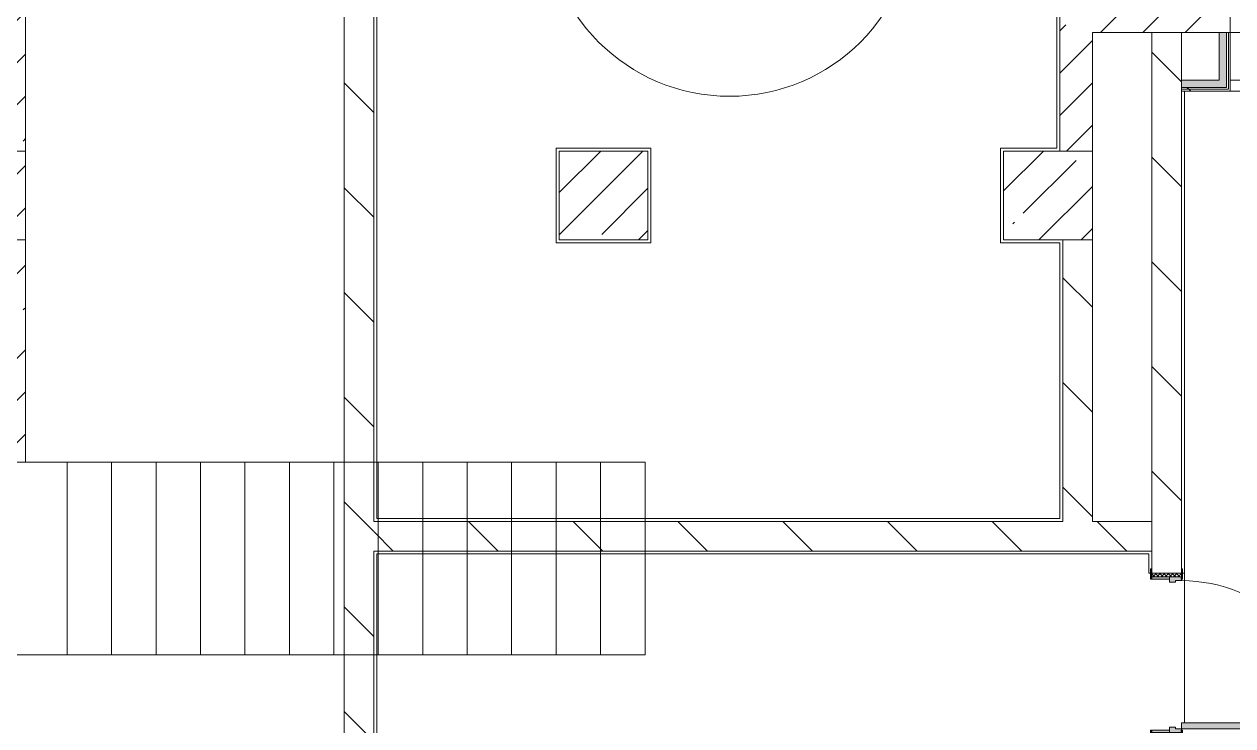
# Model space of a CAD drawing. Header units: millimetres. Extents: x 3991 to 282775, y -8553 to 29560.
# Drawn here: x 175215 to 183372, y 18720 to 23456 of the extents above; entities that cross this region are included whole.
import ezdxf

# ---------------------------------------------------------------- set-up
doc = ezdxf.new("R2010")
doc.units = ezdxf.units.MM
for name, color, linetype, lineweight in [('A-AREA-IDEN', 7, 'Continuous', 9), ('A-WALL', 7, 'Continuous', 9), ('A-WALL-4', 7, 'Continuous', 5), ('I-WALL-3', 7, 'Continuous', 5), ('S-COLS', 7, 'Continuous', 5), ('S-STRS-4', 7, 'Continuous', 5), ('S-STRS-MBND-1', 7, 'Continuous', 5)]:
    doc.layers.add(name, color=color, linetype=linetype, lineweight=lineweight)
for name, color, linetype, lineweight, true_color in [('A-DOOR-3', 7, 'Continuous', 5, 0xaaaaaa), ('A-DOOR-4', 7, 'Continuous', 5, 0xe2e2e2), ('A-DOOR-FRAM-2', 7, 'Continuous', 5, 0xe2e2e2), ('A-DOOR-FRAM-3', 7, 'Continuous', 5, 0xaaaaaa), ('A-FLOR-1', 7, 'Continuous', 5, 0xaaaaaa), ('I-WALL-1', 7, 'Continuous', 5, 0xe7e7e7), ('I-WALL-2', 7, 'Continuous', 9, 0xe7e7e7)]:
    doc.layers.add(name, color=color, linetype=linetype, lineweight=lineweight, true_color=true_color)
pattern_1 = [(45, (148815.1, 0), (-285.123, 285.123), []), (45, (149100.2, 0), (-285.123, 285.123), [504.031, -100.806, 16.764, -84.042])]
pattern_2 = [(135, (148815.1, 0), (-353.5534, -353.5534), [])]
pattern_3 = [(45, (148815.1, 0), (-530.33, 530.33), []), (135, (148815.1, 0), (-530.33, -530.33), [])]

# ---------------------------------------------------------------- blocks, each defined once
blk = doc.blocks.new('110_Дверь_СКБ_1Ст_Внутренняя1 - Д-4к_п__1100x2100h_Артистические EI30-23988509-Общий план 1 этажа с размещением фрагментов 1_1-1_9')
at = {"layer": 'A-DOOR-3'}
h = blk.add_hatch(dxfattribs=at)
h.set_pattern_fill('FP_31', color=256, style=0, pattern_type=2)
h.set_pattern_definition([(135, (1751.41, 164.685), (-14.14214, -14.14214), []), (225, (1751.41, 164.685), (14.14214, -14.14214), [])])
h.paths.add_polyline_path([(562.5, 100), (537.5, 100), (537.5, -100), (562.5, -100), (562.5, -72.6)])
at = {"layer": 'A-DOOR-4'}
h = blk.add_hatch(color=256, dxfattribs=at)
h.paths.add_polyline_path([(537.5, 20), (537.5, 100), (512.5, 100), (512.5, 60), (502.5, 60), (502.5, 20), (522.5, 20)])
h.paths.add_polyline_path([(-477.5, 60), (-487.5, 60), (-487.5, 100), (-512.5, 100), (-512.5, 20), (-477.5, 20), (-477.5, 44)])
at = {"layer": 'A-DOOR-FRAM-2'}
for points in [[(512.5, 100), (512.5, 1100), (472.5, 1100), (472.5, 100)], [(-497.5, 100), (-497.5, 108), (-567.5, 108), (-567.5, 100), (-512.5, 100)], [(592.5, 108), (522.5, 108), (522.5, 100), (592.5, 100)], [(-497.5, -72.6), (-497.5, 20), (-512.5, 20), (-512.5, -100), (-497.5, -100)], [(537.5, -100), (537.5, 20), (522.5, 20), (522.5, -100)], [(-497.5, -108), (-497.5, -100), (-567.5, -100), (-567.5, -108), (-512.5, -108)], [(592.5, -100), (522.5, -100), (522.5, -108), (592.5, -108)]]:
    blk.add_hatch(color=256, dxfattribs=at).paths.add_polyline_path(points)
at = {"layer": 'A-DOOR-FRAM-3'}
h = blk.add_hatch(dxfattribs=at)
h.set_pattern_fill('FP_32', color=256, style=0, pattern_type=2)
h.set_pattern_definition([(45, (-371.384, 164.685), (-14.1421, 14.1421), []), (135, (-371.384, 164.685), (-14.1421, -14.1421), [])])
h.paths.add_polyline_path([(-512.5, -100), (-512.5, 100), (-537.5, 100), (-537.5, -100)])
at = {"layer": 'A-DOOR-3'}
for p, q in [((512.5, 1100), (472.5, 1100)), ((472.5, 1100), (472.5, 100)), ((512.5, 100), (512.5, 1100)), ((472.5, 100), (512.5, 100))]:
    blk.add_line(p, q, dxfattribs=at)
blk.add_arc((512.5, 100), 1000, 90, 180, dxfattribs=at)
at = {"layer": 'A-DOOR-FRAM-3'}
for p, q in [((-497.5, 108), (-567.5, 108)), ((-567.5, 108), (-567.5, 100)), ((-567.5, 100), (-497.5, 100)), ((-512.5, 100), (-537.5, 100)), ((-537.5, 100), (-537.5, -100)), ((-487.5, 100), (-512.5, 100)), ((-512.5, 100), (-512.5, 20)), ((-512.5, -100), (-512.5, 100)), ((-497.5, 100), (-512.5, 100)), ((-512.5, 100), (-512.5, 99)), ((-512.5, 99), (-497.5, 99)), ((-497.5, 100), (-497.5, 108)), ((-497.5, 99), (-497.5, 100)), ((-487.5, 60), (-487.5, 100)), ((512.5, 100), (512.5, 60)), ((537.5, 100), (512.5, 100)), ((592.5, 108), (522.5, 108)), ((522.5, 108), (522.5, 100)), ((537.5, 100), (522.5, 100)), ((522.5, 100), (522.5, 99)), ((522.5, 100), (592.5, 100)), ((522.5, 99), (537.5, 99)), ((537.5, 20), (537.5, 100)), ((562.5, 100), (537.5, 100)), ((537.5, 100), (537.5, -100)), ((537.5, 99), (537.5, 100)), ((562.5, -100), (562.5, 100)), ((592.5, 100), (592.5, 108)), ((-512.5, 20), (-477.5, 20)), ((-497.5, 20), (-512.5, 20)), ((-512.5, 20), (-512.5, -100)), ((-497.5, -100), (-497.5, 20)), ((-477.5, 60), (-487.5, 60)), ((-477.5, 20), (-477.5, 60)), ((512.5, 60), (502.5, 60)), ((502.5, 60), (502.5, 20)), ((502.5, 20), (537.5, 20)), ((537.5, 20), (522.5, 20)), ((522.5, 20), (522.5, -100)), ((537.5, -100), (537.5, 20)), ((-497.5, -100), (-567.5, -100)), ((-567.5, -100), (-567.5, -108)), ((-567.5, -108), (-497.5, -108)), ((-537.5, -100), (-512.5, -100)), ((-512.5, -100), (-497.5, -100)), ((-497.5, -108), (-497.5, -100)), ((522.5, -100), (537.5, -100)), ((592.5, -100), (522.5, -100)), ((522.5, -100), (522.5, -108)), ((522.5, -108), (592.5, -108)), ((537.5, -100), (562.5, -100)), ((592.5, -108), (592.5, -100))]:
    blk.add_line(p, q, dxfattribs=at)
blk = doc.blocks.new('Перекрытия 3 - Перекрытия 4-20977624-Общий план 1 этажа с размещением фрагментов 1_1-1_9')
at = {"layer": 'S-STRS-4'}
h = blk.add_hatch(dxfattribs=at)
h.set_pattern_fill('FP_57', color=256, style=0, pattern_type=2)
h.set_pattern_definition([(45, (0, 0), (-285.123, 285.123), []), (45, (285.12, 0), (-285.123, 285.123), [504.031, -100.806, 16.764, -84.042])])
h.paths.add_polyline_path([(25033.8, 20500), (25033.8, 26500), (23710, 26500), (23710, 20500)])
h.paths.add_polyline_path([(25841.1, 20500), (26410, 20500), (26410, 22000), (25810, 22000), (25810, 20500)])
h.paths.add_polyline_path([(26410, 22600), (26410, 26500), (25810, 26500), (25810, 22600), (26044.5, 22600)])
for p, q in [((26410, 22600), (26410, 26500)), ((26410, 22600), (26410, 26500)), ((26410, 20500), (26410, 22000)), ((26410, 20500), (26410, 22000)), ((25810, 20500), (26410, 20500)), ((25810, 20500), (26410, 20500))]:
    blk.add_line(p, q, dxfattribs=at)
blk = doc.blocks.new('BSC_Колонна _Прямоугольная - 600х600-V191-Общий план 1 этажа с размещением фрагментов 1_1-1_9')
at = {"layer": 'S-COLS'}
h = blk.add_hatch(dxfattribs=at)
h.set_pattern_fill('FP_143', color=256, style=0, pattern_type=2)
h.set_pattern_definition([(45, (-33310, -22300), (-285.123, 285.123), []), (45, (-33024.88, -22300), (-285.123, 285.123), [504.031, -100.806, 16.764, -84.042])])
h.paths.add_polyline_path([(60, -300), (300, -300), (300, 300), (-300, 300), (-300, -300), (-287.2, -300)])
for p, q in [((300, 300), (-300, 300)), ((-300, 300), (-300, -300)), ((300, -300), (300, 300)), ((-300, -300), (300, -300))]:
    blk.add_line(p, q, dxfattribs=at)
blk = doc.blocks.new('BSC_Колонна _Прямоугольная - 600х600-24272014-Общий план 1 этажа с размещением фрагментов 1_1-1_9')
at = {"layer": 'S-COLS'}
h = blk.add_hatch(dxfattribs=at)
h.set_pattern_fill('FP_155', color=256, style=0, pattern_type=2)
h.set_pattern_definition([(45, (-26110, -22300), (-285.123, 285.123), []), (45, (-25824.88, -22300), (-285.123, 285.123), [504.031, -100.806, 16.764, -84.042])])
h.paths.add_polyline_path([(-150, -300), (300, -300), (300, 300), (-300, 300), (-300, -300)])
for p, q in [((300, 300), (-300, 300)), ((-300, 300), (-300, -300)), ((300, -300), (300, 300)), ((-300, -300), (300, -300))]:
    blk.add_line(p, q, dxfattribs=at)
blk = doc.blocks.new('BSC_Колонна _Прямоугольная - 600х600-V236-Общий план 1 этажа с размещением фрагментов 1_1-1_9')
at = {"layer": 'S-COLS'}
for p, q in [((300, 300), (-300, 300)), ((-300, 300), (-300, -300)), ((300, -300), (300, 300)), ((-300, -300), (300, -300))]:
    blk.add_line(p, q, dxfattribs=at)
blk = doc.blocks.new('Зашивка приборов отопления11 - Зашивка приборов отопления-33278624-Общий план 1 этажа с размещением фрагментов 1_1-1_9')
at = {"layer": 'A-WALL-4'}
for p, q in [((37640, 23400), (34540, 23400)), ((34540, 23079), (37640, 23079)), ((37640, 23079), (34540, 23079)), ((34540, 23004), (37640, 23004))]:
    blk.add_line(p, q, dxfattribs=at)
blk = doc.blocks.new('BSC_Колонна _Прямоугольная - 600х600-V336-Общий план 1 этажа с размещением фрагментов 1_1-1_9')
at = {"layer": 'S-COLS'}
h = blk.add_hatch(dxfattribs=at)
h.set_pattern_fill('FP_210', color=256, style=0, pattern_type=2)
h.set_pattern_definition([(45, (-30310, -22300), (-285.123, 285.123), []), (45, (-30024.88, -22300), (-285.123, 285.123), [504.031, -100.806, 16.764, -84.042])])
h.paths.add_polyline_path([(-300, -300), (300, -300), (300, 300), (-300, 300), (-300, -289.3)])
for p, q in [((300, 300), (-300, 300)), ((-300, 300), (-300, -300)), ((300, -300), (300, 300)), ((-300, -300), (300, -300))]:
    blk.add_line(p, q, dxfattribs=at)
blk = doc.blocks.new('Марка_Помещения - Номер-25198446-Общий план 1 этажа с размещением фрагментов 1_1-1_9')
at = {"layer": 'A-AREA-IDEN'}
for start, end in [(360, 180), (180, 360)]:
    blk.add_arc((0, 0), 2.5, start, end, dxfattribs=at)

msp = doc.modelspace()

# ---------------------------------------------------------------- hatches: boundary and pattern name
at = {"layer": 'I-WALL-1'}
msp.add_hatch(color=256, dxfattribs=at).paths.add_polyline_path([(183330.1, 23079), (183330.1, 23400), (183280.1, 23400), (183280.1, 23079)])
at = {"layer": 'I-WALL-2'}
msp.add_hatch(color=256, dxfattribs=at).paths.add_polyline_path([(183280.1, 23029), (183330.1, 23029), (183330.1, 23079), (183025.1, 23079), (183025.1, 23029), (183045.1, 23029)])
at = {"layer": 'I-WALL-3'}
h = msp.add_hatch(dxfattribs=at)
h.set_pattern_fill('FP_72', color=256, style=0, pattern_type=2)
h.set_pattern_definition(pattern_2)
h.paths.add_polyline_path([(177375.1, 15200), (177575.1, 15200), (177575.1, 26500), (177375.1, 26500), (177375.1, 15220)])
h = msp.add_hatch(dxfattribs=at)
h.set_pattern_fill('FP_57', color=256, style=0, pattern_type=2)
h.set_pattern_definition(pattern_1)
h.paths.add_polyline_path([(182205.1, 22600), (182425.1, 22600), (182425.1, 26500), (182205.1, 26500), (182205.1, 22749.9)])
h = msp.add_hatch(dxfattribs=at)
h.set_pattern_fill('FP_57', color=256, style=0, pattern_type=2)
h.set_pattern_definition(pattern_1)
h.paths.add_polyline_path([(182942.9, 23400), (183355.1, 23400), (183355.1, 23620), (182425.1, 23619.7), (182425.1, 23400), (182852.5, 23400)])
h.paths.add_polyline_path([(187085.1, 23400), (187305.1, 23400), (187305.1, 23619.7), (187298.1, 23612.7)])
h.paths.add_polyline_path([(187085.1, 23400), (187297.8, 23620), (186455.1, 23619.7), (186455.1, 23400), (186852.2, 23400)])
h = msp.add_hatch(dxfattribs=at)
h.set_pattern_fill('FP_72', color=256, style=0, pattern_type=2)
h.set_pattern_definition(pattern_2)
h.paths.add_polyline_path([(182945.1, 17850), (183025.1, 17850), (183025.1, 18650), (182825.1, 18650), (182825.1, 17850)])
h.paths.add_polyline_path([(183025.1, 19750), (183025.1, 23400), (182825.1, 23400), (182825.1, 19750)])
h = msp.add_hatch(dxfattribs=at)
h.set_pattern_fill('FP_192', color=256, style=0, pattern_type=2)
h.set_pattern_definition(pattern_3)
h.paths.add_polyline_path([(183330.1, 23016.5), (183342.6, 23016.5), (183342.6, 23029), (183025.1, 23029), (183025.1, 23016.5), (183280.1, 23016.5)])
h = msp.add_hatch(dxfattribs=at)
h.set_pattern_fill('FP_192', color=256, style=0, pattern_type=2)
h.set_pattern_definition(pattern_3)
h.paths.add_polyline_path([(183330.1, 23004), (183355.1, 23004), (183355.1, 23016.5), (183025.1, 23016.5), (183025.1, 23004), (183280.1, 23004)])
h = msp.add_hatch(dxfattribs=at)
h.set_pattern_fill('FP_72', color=256, style=0, pattern_type=2)
h.set_pattern_definition(pattern_2)
h.paths.add_polyline_path([(182425.1, 20100), (182425.1, 22000), (182225.1, 22000), (182225.1, 20100)])
h = msp.add_hatch(dxfattribs=at)
h.set_pattern_fill('FP_72', color=256, style=0, pattern_type=2)
h.set_pattern_definition(pattern_2)
h.paths.add_polyline_path([(182205.1, 19900), (182825.1, 19900), (182825.1, 20100), (177575.1, 20100), (177577.9, 19900), (181965.6, 19900)])

# ---------------------------------------------------------------- linework, layer by layer
at = {"layer": 'A-FLOR-1'}
for p, q in [((177595.1, 26480), (177595.1, 20120)), ((182185.1, 22620), (182185.1, 25230)), ((183045.1, 23004), (183045.1, 18740)), ((178805.1, 21980), (178805.1, 22620)), ((178805.1, 22620), (179445.1, 22620)), ((179445.1, 22620), (179445.1, 21980)), ((181805.1, 21980), (181805.1, 22620)), ((181805.1, 22620), (182185.1, 22620)), ((179445.1, 21980), (178805.1, 21980)), ((182205.1, 21980), (181805.1, 21980)), ((182205.1, 20120), (182205.1, 21980)), ((177595.1, 20120), (182205.1, 20120)), ((182805.1, 19880), (177595.1, 19880)), ((177595.1, 19880), (177595.1, 15220)), ((182805.1, 19750), (182805.1, 19880)), ((182817.1, 19750), (182805.1, 19750)), ((183045.1, 19750), (183033.1, 19750))]:
    msp.add_line(p, q, dxfattribs=at)
at = {"layer": 'A-WALL'}
for p, q in [((183025.1, 23400), (182825.1, 23400)), ((183355.1, 23400), (183280.1, 23400)), ((183330.1, 23029), (183330.1, 23400)), ((183342.6, 23016.5), (183342.6, 23400)), ((183330.1, 23029), (183025.1, 23029)), ((183342.6, 23016.5), (183025.1, 23016.5))]:
    msp.add_line(p, q, dxfattribs=at)
at = {"layer": 'I-WALL-3'}
for p, q in [((177375.1, 26500), (177375.1, 15200)), ((177575.1, 20100), (177575.1, 26500)), ((182205.1, 25250), (182205.1, 22600)), ((183355.1, 23004), (183355.1, 23620)), ((182425.1, 22600), (182425.1, 23400)), ((182425.1, 23400), (182825.1, 23400)), ((182825.1, 23400), (182825.1, 19780)), ((183025.1, 23400), (183280.1, 23400)), ((183025.1, 19780), (183025.1, 23400)), ((183280.1, 23400), (183280.1, 23079)), ((183375.1, 23400), (183355.1, 23400)), ((183280.1, 23079), (183025.1, 23079)), ((183025.1, 23004), (183355.1, 23004)), ((182225.1, 22000), (182225.1, 20100)), ((182425.1, 20100), (182425.1, 22000)), ((182225.1, 20100), (177575.1, 20100)), ((182825.1, 20100), (182425.1, 20100)), ((177575.1, 15200), (177575.1, 19900)), ((177575.1, 19900), (182825.1, 19900))]:
    msp.add_line(p, q, dxfattribs=at)
at = {"layer": 'S-STRS-MBND-1'}
for p, q in [((172976.5, 20500), (179405.1, 20500)), ((175505.1, 20500), (175505.1, 19200)), ((175505.1, 20500), (175505.1, 19200)), ((175805.1, 20500), (175805.1, 19200)), ((175805.1, 20500), (175805.1, 19200)), ((176105.1, 20500), (176105.1, 19200)), ((176105.1, 20500), (176105.1, 19200)), ((176405.1, 20500), (176405.1, 19200)), ((176405.1, 20500), (176405.1, 19200)), ((176705.1, 20500), (176705.1, 19200)), ((176705.1, 20500), (176705.1, 19200)), ((177005.1, 20500), (177005.1, 19200)), ((177005.1, 20500), (177005.1, 19200)), ((177305.1, 20500), (177305.1, 19200)), ((177305.1, 20500), (177305.1, 19200)), ((177605.1, 20500), (177605.1, 19200)), ((177605.1, 20500), (177605.1, 19200)), ((177905.1, 20500), (177905.1, 19200)), ((177905.1, 20500), (177905.1, 19200)), ((178205.1, 20500), (178205.1, 19200)), ((178205.1, 20500), (178205.1, 19200)), ((178505.1, 20500), (178505.1, 19200)), ((178505.1, 20500), (178505.1, 19200)), ((178805.1, 20500), (178805.1, 19200)), ((178805.1, 20500), (178805.1, 19200)), ((179105.1, 20500), (179105.1, 19200)), ((179105.1, 20500), (179105.1, 19200)), ((179405.1, 20500), (179405.1, 19200)), ((173108.2, 19200), (179405.1, 19200))]:
    msp.add_line(p, q, dxfattribs=at)

# ---------------------------------------------------------------- block references
at = {"layer": 'A-AREA-IDEN', "xscale": 499.9999999999995, "yscale": 499.9999999999995, "zscale": 499.9999999999995}
msp.add_blockref('Марка_Помещения - Номер-25198446-Общий план 1 этажа с размещением фрагментов 1_1-1_9', (179975.8, 24219.5), dxfattribs=at)
at = {"layer": 'A-DOOR-3', "rotation": 269.9999999999999}
msp.add_blockref('110_Дверь_СКБ_1Ст_Внутренняя1 - Д-4к_п__1100x2100h_Артистические EI30-23988509-Общий план 1 этажа с размещением фрагментов 1_1-1_9', (182925.1, 19212.5), dxfattribs=at)
at = {"layer": 'A-WALL-4'}
msp.add_blockref('Зашивка приборов отопления11 - Зашивка приборов отопления-33278624-Общий план 1 этажа с размещением фрагментов 1_1-1_9', (148815.1, 0), dxfattribs=at)
at = {"layer": 'S-COLS'}
for name, p in [('BSC_Колонна _Прямоугольная - 600х600-24272014-Общий план 1 этажа с размещением фрагментов 1_1-1_9', (174925.1, 22300)), ('BSC_Колонна _Прямоугольная - 600х600-V236-Общий план 1 этажа с размещением фрагментов 1_1-1_9', (179125.1, 22300)), ('BSC_Колонна _Прямоугольная - 600х600-V336-Общий план 1 этажа с размещением фрагментов 1_1-1_9', (179125.1, 22300)), ('BSC_Колонна _Прямоугольная - 600х600-V191-Общий план 1 этажа с размещением фрагментов 1_1-1_9', (182125.1, 22300))]:
    msp.add_blockref(name, p, dxfattribs=at)
at = {"layer": 'S-STRS-4'}
msp.add_blockref('Перекрытия 3 - Перекрытия 4-20977624-Общий план 1 этажа с размещением фрагментов 1_1-1_9', (148815.1, 0), dxfattribs=at)

doc.saveas('drawing.dxf')
